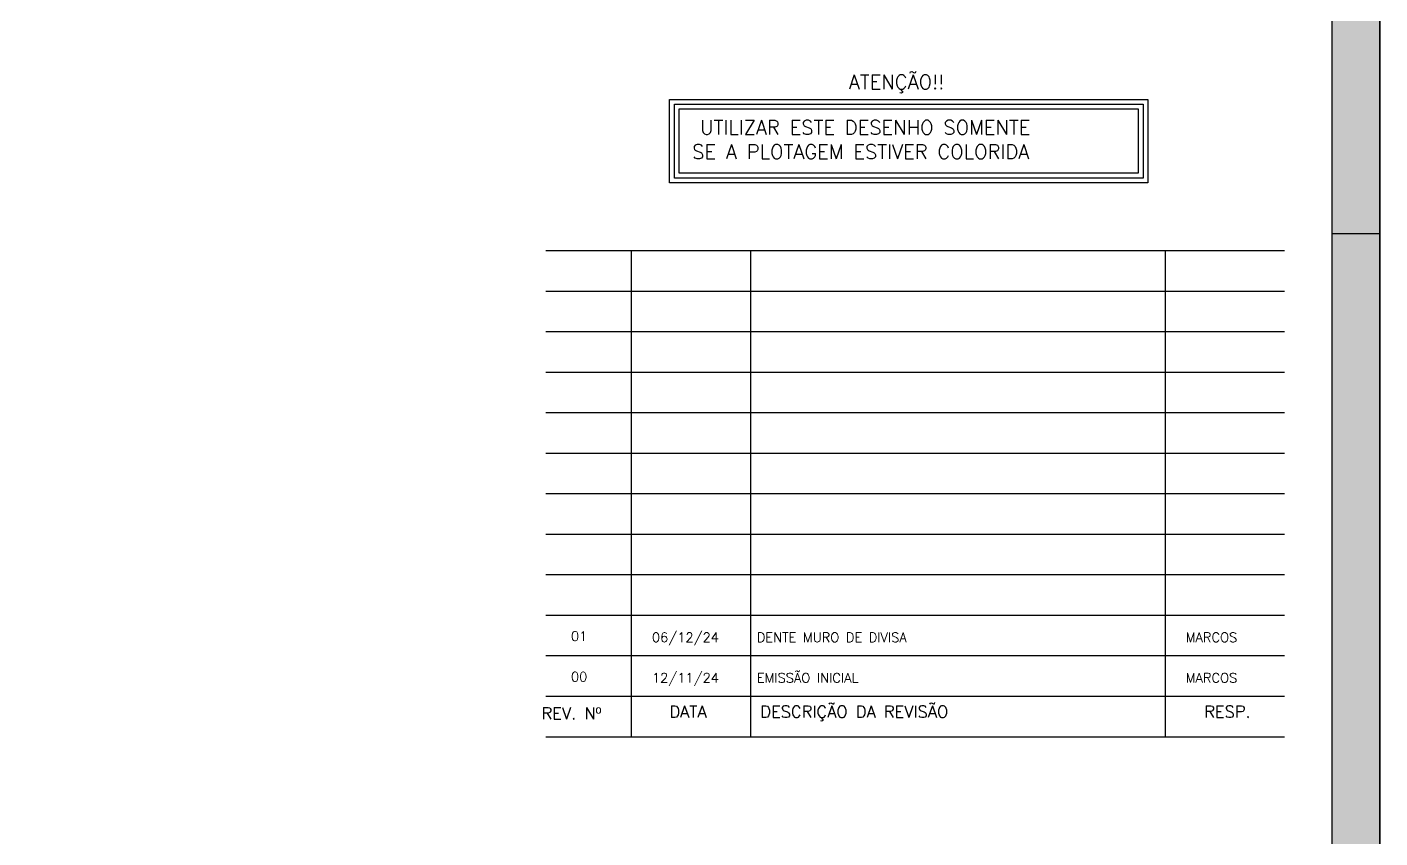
# Model space of a CAD drawing. Extents: x -9640 to 3028, y -691 to 5617.
# Drawn here: x 899 to 3028, y 585 to 1861 of the extents above; entities that cross this region are included whole.
import ezdxf

# ---------------------------------------------------------------- set-up
doc = ezdxf.new("R2010")
doc.units = 0
doc.header["$LTSCALE"] = 100
doc.header["$MEASUREMENT"] = 0
doc.layers.get('0').update_dxf_attribs({"color": 245, "linetype": 'CONTINUOUS'})
for name, color, linetype in [('01', 7, 'CONTINUOUS'), ('104', 5, 'CONTINUOUS'), ('16', 5, 'CONTINUOUS'), ('235', 7, 'CONTINUOUS'), ('TEX1', 7, 'CONTINUOUS')]:
    doc.layers.add(name, color=color, linetype=linetype)
doc.styles.get("Standard").update_dxf_attribs({"font": 'ROMANS.SHX'})

msp = doc.modelspace()

# ---------------------------------------------------------------- linework, layer by layer
for p, q in [((2952.924399, 1536.613072), (3027.924399, 1536.613072)), ((1715.424399, 1509.613072), (2877.924399, 1509.613072)), ((1850.424399, 744.613072), (1850.424399, 1509.613072)), ((2037.924399, 744.613072), (2037.924399, 1509.613072)), ((2690.424399, 744.613072), (2690.424399, 1509.613072)), ((1715.424399, 1445.863072), (2877.924399, 1445.863072)), ((1715.424399, 1382.113072), (2877.924399, 1382.113072)), ((1715.424399, 1318.363072), (2877.924399, 1318.363072)), ((1715.424399, 1254.613072), (2877.924399, 1254.613072)), ((1715.424399, 1190.863072), (2877.924399, 1190.863072)), ((1715.424399, 1127.113072), (2877.924399, 1127.113072)), ((1715.424399, 1063.363072), (2877.924399, 1063.363072)), ((1715.424399, 999.613072), (2877.924399, 999.613072)), ((1715.424399, 935.863072), (2877.924399, 935.863072)), ((1715.424399, 872.113072), (2877.924399, 872.113072)), ((1715.424399, 808.363072), (2877.924399, 808.363072)), ((1715.424399, 744.613072), (2877.924399, 744.613072))]:
    msp.add_line(p, q)
for points in [[(-9639.575601, -690.886928), (3027.924399, -690.886928), (3027.924399, 5616.613072), (-9639.575601, 5616.613072), (-9639.575601, -690.886928)], [(2952.924399, 5616.613072), (3027.924399, 5616.613072), (3027.924399, -690.886928), (2952.924399, -690.886928), (2952.924399, 5616.613072)], [(-9452.075601, -615.886928), (2952.924399, -615.886928), (2952.924399, 5541.613072), (-9452.075601, 5541.613072), (-9452.075601, -615.886928)]]:
    msp.add_lwpolyline(points)
at = {"layer": '01'}
for points in [[(1910.321969, 1747.572542), (2662.747265, 1747.572542), (2662.747265, 1616.283905), (1910.321969, 1616.283905), (1910.321969, 1747.572542)], [(1917.821969, 1740.072542), (2655.247265, 1740.072542), (2655.247265, 1623.783905), (1917.821969, 1623.783905), (1917.821969, 1740.072542)], [(1925.321969, 1732.572542), (2647.747265, 1732.572542), (2647.747265, 1631.283905), (1925.321969, 1631.283905), (1925.321969, 1732.572542)]]:
    msp.add_lwpolyline(points, dxfattribs=at)
at = {"layer": '104'}
msp.add_lwpolyline([(1910.321969, 1747.572542), (2662.747265, 1747.572542), (2662.747265, 1616.283905), (1910.321969, 1616.283905), (1910.321969, 1747.572542)], dxfattribs=at)
at = {"layer": '235'}
for points in [[(2952.924399, 5616.613072), (3027.924399, 5616.613072), (3027.924399, -690.886928)], [(2952.924399, 5616.613072), (3027.924399, -690.886928), (3027.924399, -690.886928)], [(2952.924399, 5616.613072), (3027.924399, -690.886928), (2952.924399, -690.886928)], [(2952.924399, 5616.613072), (2952.924399, -690.886928), (2952.924399, -690.886928)], [(2952.924399, 5616.613072), (2952.924399, -690.886928), (2952.924399, 5616.613072)]]:
    msp.add_solid(points, dxfattribs=at)

# ---------------------------------------------------------------- texts
for s, p in [('01', (1755.018424, 895.211365)), ('06/12/24', (1882.369821, 893.425585)), ('DENTE MURO DE DIVISA', (2047.369821, 893.425585)), ('MARCOS', (2722.369821, 893.425585)), ('00', (1755.018424, 831.461365)), ('12/11/24', (1882.369821, 829.675585)), ('EMISSÃO INICIAL', (2047.369821, 829.675585)), ('MARCOS', (2722.369821, 829.675585))]:
    msp.add_text(s, height=15).set_placement(p)
at = {"layer": '16'}
for s, p in [('ATENÇÃO!!', (2192.12538, 1763.739242)), ('UTILIZAR ESTE DESENHO SOMENTE', (1958.25329, 1692.053162)), ('SE A PLOTAGEM ESTIVER COLORIDA', (1945.764831, 1653.854552))]:
    msp.add_text(s, height=22.5, dxfattribs=at).set_placement(p)
at = {"layer": 'TEX1'}
for s, p in [('REV. Nº', (1708.669255, 771.93814)), ('DATA', (1909.799399, 774.613072)), ('DESCRIÇÃO DA REVISÃO', (2052.924399, 774.613072)), ('RESP.', (2751.399474, 774.613072))]:
    msp.add_text(s, height=18.75, dxfattribs=at).set_placement(p)

doc.saveas('drawing.dxf')
